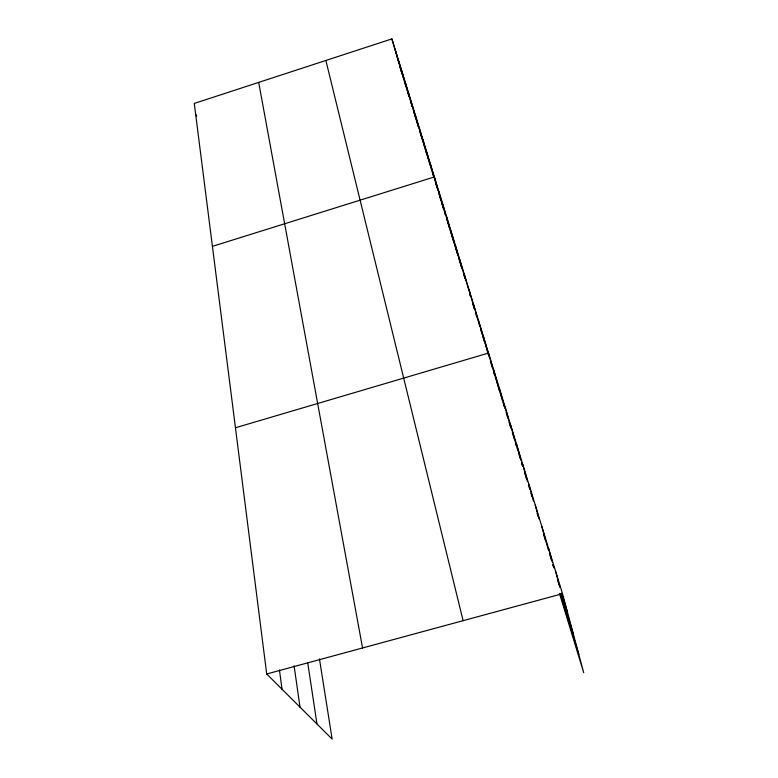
<?xml version="1.0" encoding="UTF-8"?>
<svg xmlns="http://www.w3.org/2000/svg" width="778" height="778" viewBox="0 0 778 778"><rect width="100%" height="100%" fill="white"/><g stroke="black" fill="none" stroke-linecap="round" stroke-linejoin="round"><path stroke-width="1.17" d="M559.557 593.682L583.724 672.717L562.504 593.692L391.898 38.9L194.276 103.435L266.708 673.991L332.138 739.1L319.457 658.888M212.413 246.354L434.348 176.956L443.343 208.397M235.442 427.764L488.506 353.066L494.808 375.492L493.699 371.972M266.708 673.991L562.504 593.692M195.638 114.172L196.708 116.282M402.673 75.573L403.646 78.734M404.288 80.834L409.189 96.793L401.623 70.535M410.531 101.159L412.204 106.605L404.988 81.476M413.565 111.021L415.267 116.574M415.948 118.791L418.379 126.707L411.912 103.989M419.77 131.249L422.25 139.311L415.471 115.562M422.96 141.615L424.594 146.954M425.255 149.084L426.558 153.354L419.099 127.368M426.898 154.443L428.561 159.879M429.232 162.048L430.234 165.306L422.804 139.398M430.574 166.414L431.596 169.74M432.276 171.957L433.978 177.501L426.577 151.671M435.369 182.013L437.1 187.663M438.5 192.224L440.98 200.286M441.68 202.591L443.334 207.979M444.656 212.287L445.648 215.516L438.354 189.988M447 219.902L449.694 228.693L442.449 203.282M450.044 229.811L453.486 241.015M453.827 242.143L458.038 255.855L450.88 230.726M458.699 258.014L462.006 268.789L455.237 244.876M463.357 273.166L465.04 278.66M469.494 293.141L470.525 296.506L469.63 293.15M472.625 303.342L474.386 309.08M475.796 313.66L476.797 316.928M480.464 328.89L482.175 334.452M482.856 336.67L484.568 342.232M488.389 354.68L478.47 320.419M490.49 361.517L492.27 367.323M495.119 376.61L496.179 380.034M496.879 382.319L499.33 390.313M500.721 394.835L502.403 400.32M503.074 402.508L504.757 407.993M506.108 412.398L507.84 418.01M509.211 422.493L510.932 428.104L504.961 406.583M512.342 432.675L514.102 438.422M515.513 443.013L516.573 446.465M516.923 447.613L517.944 450.929M518.625 453.146L520.326 458.689M521.688 463.114L522.709 466.44L521.746 462.978M524.8 473.248L526.541 478.917M528.632 485.735L529.643 489.022M530.995 493.417L532.006 496.714M537.121 513.383L538.162 516.767M543.414 533.864L545.184 539.631M547.313 546.564L548.344 549.929M549.725 554.422L551.446 560.034M552.827 564.527L553.868 567.891L552.915 564.42M557.398 579.415L559.168 585.173M561.619 593.147L567.483 612.247M561.171 594.353L573.328 633.992M560.267 593.847L578.822 654.473M408.421 92.631L415.617 117.653M398.326 59.799L405.902 86.095M395.078 49.257L402.343 74.435L399.503 65.245L400.437 68.483M391.898 38.9L399.172 64.097M401.059 70.633L401.993 73.871M430.419 164.187L437.79 189.92M446.621 216.858L453.496 240.986M473.617 304.645L479.812 326.585M468.871 289.212L474.473 309.002M464.223 274.109L468.988 290.914M459.681 259.337L465.127 278.514M483.43 336.563L489.177 356.956M499.34 388.31L504.805 407.837M493.855 370.484L500.38 393.746M516.621 444.501L521.104 460.664M510.718 425.303L516.611 446.494M528.884 484.373L533.475 501.051M522.68 464.184L527.377 481.193M535.254 505.097L539.037 518.877M548.509 548.208L552.292 562.105M541.799 526.366L547.012 545.446M555.414 570.634L558.458 581.895M559.061 584.152L559.975 587.526M325.875 60.46L463.114 620.669M258.695 82.4L362.558 647.967M307.689 662.496L316.977 724.026M294.094 665.803L300.007 707.134M279.438 669.965L282.025 689.24"/></g></svg>
